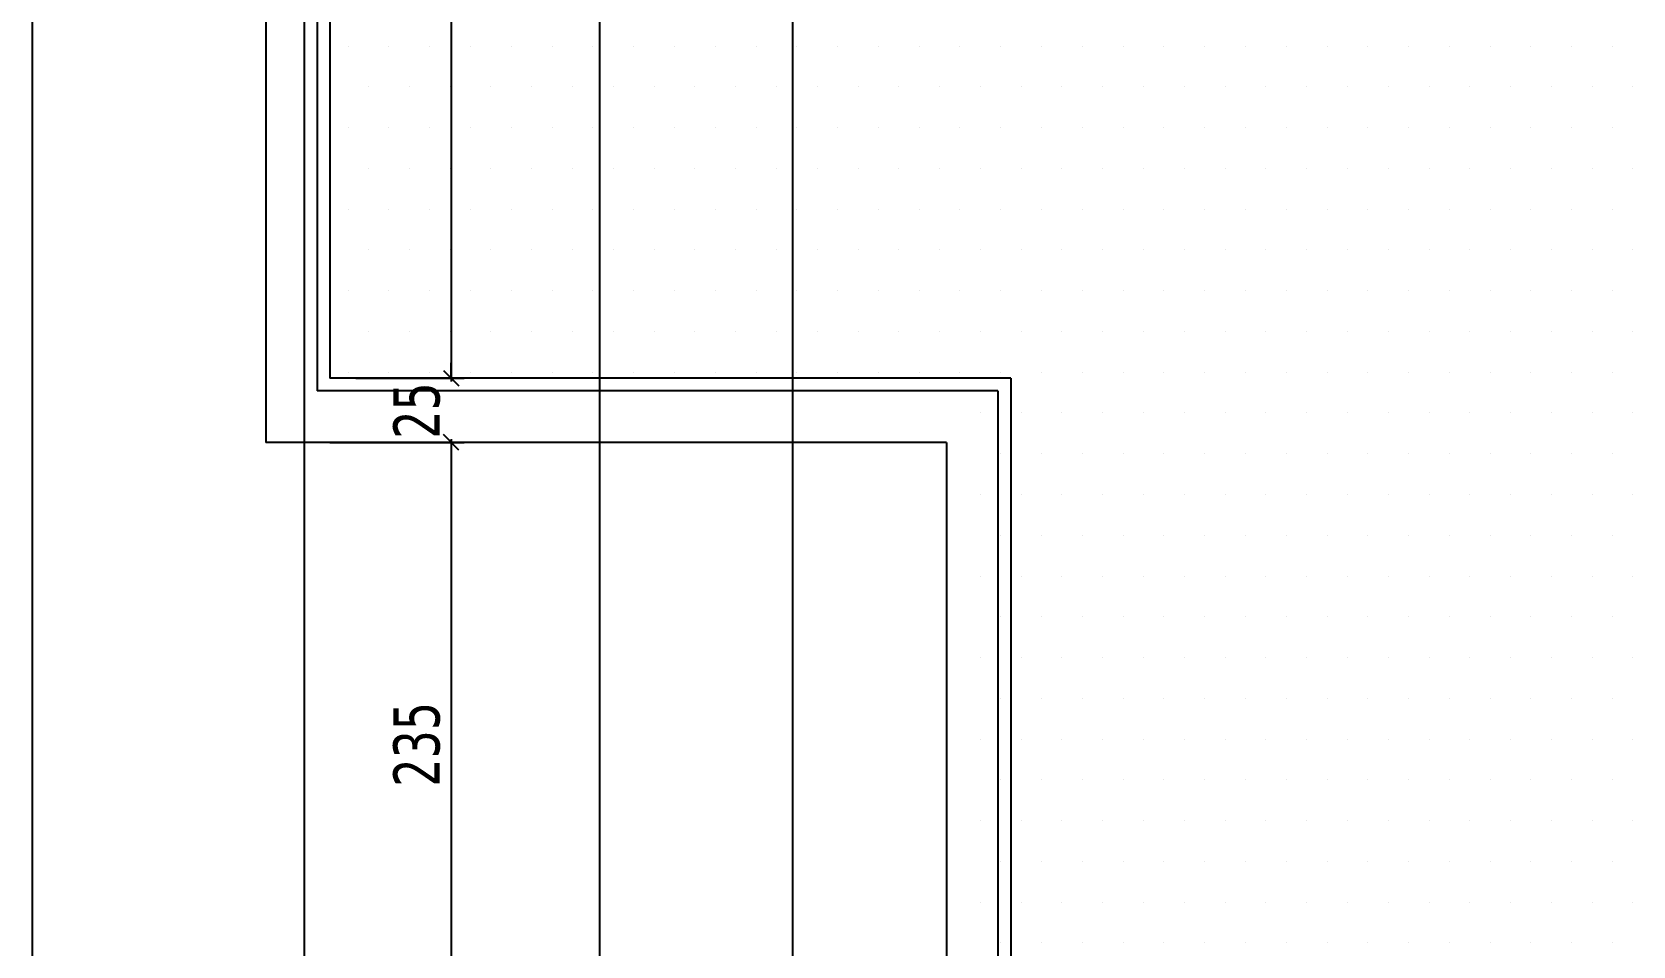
# Model space of a CAD drawing. Header units: millimetres. Extents: x 43168.9 to 43194.6, y -25545.1 to -25543.4.
# Drawn here: x 43176.4277 to 43176.5523, y -25544.0901 to -25544.019 of the extents above; entities that cross this region are included whole.
import ezdxf

# ---------------------------------------------------------------- set-up
doc = ezdxf.new("R2010")
doc.units = ezdxf.units.MM
doc.header["$LTSCALE"] = 200
doc.linetypes.add('DASHDOT', pattern=[1, 0.5, -0.25, 0, -0.25])
doc.linetypes.add('DASHDOT2', pattern=[0.5, 0.25, -0.125, 0, -0.125])
for name, color, linetype in [('aks_sgh', 5, 'DASHDOT2'), ('cam_sgh', 1, 'Continuous'), ('gor-4_sgh', 17, 'Continuous'), ('kesitcizgisi_sgh', 22, 'Continuous'), ('olcuic_sgh', 183, 'Continuous'), ('tarama-zemin_sgh', 197, 'Continuous')]:
    doc.layers.add(name, color=color, linetype=linetype)
doc.styles.add('dim', font='VERDANA.TTF', dxfattribs={"width": 0.7})

msp = doc.modelspace()

# ---------------------------------------------------------------- linework, layer by layer
at = {"color": 0, "linetype": 'ByBlock', "lineweight": -2}
for p, q in [((43176.45972, -25544.04532), (43176.46092, -25544.04652)), ((43176.45972, -25544.04532), (43176.46092, -25544.04652)), ((43176.46092, -25544.05152), (43176.45972, -25544.05032)), ((43176.46092, -25544.05152), (43176.45972, -25544.05032))]:
    msp.add_line(p, q, dxfattribs=at)
at = {"layer": 'aks_sgh'}
for p, q in [((43176.44888, -25543.74092), (43176.44888, -25544.60992)), ((43176.48688, -25543.74092), (43176.48688, -25544.60992))]:
    msp.add_line(p, q, dxfattribs=at)
at = {"layer": 'cam_sgh'}
for p, q in [((43176.45088, -25543.91391), (43176.45088, -25544.04592)), ((43176.44988, -25543.98992), (43176.44988, -25544.04692)), ((43176.50388, -25544.04592), (43176.45088, -25544.04592)), ((43176.50388, -25544.04592), (43176.50388, -25544.28092)), ((43176.50288, -25544.04692), (43176.44988, -25544.04692)), ((43176.50288, -25544.04692), (43176.50288, -25544.27992))]:
    msp.add_line(p, q, dxfattribs=at)
at = {"layer": 'gor-4_sgh'}
for p, q in [((43176.44588, -25543.98992), (43176.44588, -25544.05092)), ((43176.49888, -25544.05092), (43176.44588, -25544.05092)), ((43176.49888, -25544.05092), (43176.49888, -25544.27592))]:
    msp.add_line(p, q, dxfattribs=at)
at = {"layer": 'kesitcizgisi_sgh', "linetype": 'DASHDOT'}
msp.add_line((43176.47188, -25544.61379), (43176.47188, -25543.80816), dxfattribs=at)
at = {"layer": 'olcuic_sgh'}
for p, q in [((43176.42769, -25543.87067), (43176.42769, -25544.54617)), ((43176.46032, -25543.91366), (43176.46032, -25544.04617)), ((43176.46032, -25544.04592), (43176.46032, -25544.04472)), ((43176.45288, -25544.04592), (43176.46132, -25544.04592)), ((43176.45288, -25544.04592), (43176.46132, -25544.04592)), ((43176.45088, -25544.05092), (43176.46132, -25544.05092)), ((43176.45088, -25544.05092), (43176.46132, -25544.05092)), ((43176.46032, -25544.05067), (43176.46032, -25544.09817)), ((43176.46032, -25544.05092), (43176.46032, -25544.05212))]:
    msp.add_line(p, q, dxfattribs=at)
at = {"layer": 'tarama-zemin_sgh'}
for p, q in [((43176.4523, -25544.02005), (43176.4523, -25544.02005)), ((43176.45547, -25544.02005), (43176.45547, -25544.02005)), ((43176.45865, -25544.02005), (43176.45865, -25544.02005)), ((43176.46182, -25544.02005), (43176.46182, -25544.02005)), ((43176.465, -25544.02005), (43176.465, -25544.02005)), ((43176.46817, -25544.02005), (43176.46817, -25544.02005)), ((43176.47135, -25544.02005), (43176.47135, -25544.02005)), ((43176.47452, -25544.02005), (43176.47452, -25544.02005)), ((43176.4777, -25544.02005), (43176.4777, -25544.02005)), ((43176.48087, -25544.02005), (43176.48087, -25544.02005)), ((43176.48405, -25544.02005), (43176.48405, -25544.02005)), ((43176.48722, -25544.02005), (43176.48722, -25544.02005)), ((43176.4904, -25544.02005), (43176.4904, -25544.02005)), ((43176.49357, -25544.02005), (43176.49357, -25544.02005)), ((43176.49675, -25544.02005), (43176.49675, -25544.02005)), ((43176.49992, -25544.02005), (43176.49992, -25544.02005)), ((43176.5031, -25544.02005), (43176.5031, -25544.02005)), ((43176.50627, -25544.02005), (43176.50627, -25544.02005)), ((43176.50945, -25544.02005), (43176.50945, -25544.02005)), ((43176.51262, -25544.02005), (43176.51262, -25544.02005)), ((43176.5158, -25544.02005), (43176.5158, -25544.02005)), ((43176.51897, -25544.02005), (43176.51897, -25544.02005)), ((43176.52215, -25544.02005), (43176.52215, -25544.02005)), ((43176.52532, -25544.02005), (43176.52532, -25544.02005)), ((43176.5285, -25544.02005), (43176.5285, -25544.02005)), ((43176.53167, -25544.02005), (43176.53167, -25544.02005)), ((43176.53485, -25544.02005), (43176.53485, -25544.02005)), ((43176.53802, -25544.02005), (43176.53802, -25544.02005)), ((43176.5412, -25544.02005), (43176.5412, -25544.02005)), ((43176.54437, -25544.02005), (43176.54437, -25544.02005)), ((43176.54755, -25544.02005), (43176.54755, -25544.02005)), ((43176.55072, -25544.02005), (43176.55072, -25544.02005)), ((43176.45389, -25544.02323), (43176.45389, -25544.02323)), ((43176.45706, -25544.02323), (43176.45706, -25544.02323)), ((43176.46024, -25544.02323), (43176.46024, -25544.02323)), ((43176.46341, -25544.02323), (43176.46341, -25544.02323)), ((43176.46659, -25544.02323), (43176.46659, -25544.02323)), ((43176.46976, -25544.02323), (43176.46976, -25544.02323)), ((43176.47294, -25544.02323), (43176.47294, -25544.02323)), ((43176.47611, -25544.02323), (43176.47611, -25544.02323)), ((43176.47929, -25544.02323), (43176.47929, -25544.02323)), ((43176.48246, -25544.02323), (43176.48246, -25544.02323)), ((43176.48564, -25544.02323), (43176.48564, -25544.02323)), ((43176.48881, -25544.02323), (43176.48881, -25544.02323)), ((43176.49199, -25544.02323), (43176.49199, -25544.02323)), ((43176.49516, -25544.02323), (43176.49516, -25544.02323)), ((43176.49834, -25544.02323), (43176.49834, -25544.02323)), ((43176.50151, -25544.02323), (43176.50151, -25544.02323)), ((43176.50469, -25544.02323), (43176.50469, -25544.02323)), ((43176.50786, -25544.02323), (43176.50786, -25544.02323)), ((43176.51104, -25544.02323), (43176.51104, -25544.02323)), ((43176.51421, -25544.02323), (43176.51421, -25544.02323)), ((43176.51739, -25544.02323), (43176.51739, -25544.02323)), ((43176.52056, -25544.02323), (43176.52056, -25544.02323)), ((43176.52374, -25544.02323), (43176.52374, -25544.02323)), ((43176.52691, -25544.02323), (43176.52691, -25544.02323)), ((43176.53009, -25544.02323), (43176.53009, -25544.02323)), ((43176.53326, -25544.02323), (43176.53326, -25544.02323)), ((43176.53644, -25544.02323), (43176.53644, -25544.02323)), ((43176.53961, -25544.02323), (43176.53961, -25544.02323)), ((43176.54279, -25544.02323), (43176.54279, -25544.02323)), ((43176.54596, -25544.02323), (43176.54596, -25544.02323)), ((43176.54914, -25544.02323), (43176.54914, -25544.02323)), ((43176.55231, -25544.02323), (43176.55231, -25544.02323)), ((43176.4523, -25544.0264), (43176.4523, -25544.0264)), ((43176.45547, -25544.0264), (43176.45547, -25544.0264)), ((43176.45865, -25544.0264), (43176.45865, -25544.0264)), ((43176.46182, -25544.0264), (43176.46182, -25544.0264)), ((43176.465, -25544.0264), (43176.465, -25544.0264)), ((43176.46817, -25544.0264), (43176.46817, -25544.0264)), ((43176.47135, -25544.0264), (43176.47135, -25544.0264)), ((43176.47452, -25544.0264), (43176.47452, -25544.0264)), ((43176.4777, -25544.0264), (43176.4777, -25544.0264)), ((43176.48087, -25544.0264), (43176.48087, -25544.0264)), ((43176.48405, -25544.0264), (43176.48405, -25544.0264)), ((43176.48722, -25544.0264), (43176.48722, -25544.0264)), ((43176.4904, -25544.0264), (43176.4904, -25544.0264)), ((43176.49357, -25544.0264), (43176.49357, -25544.0264)), ((43176.49675, -25544.0264), (43176.49675, -25544.0264)), ((43176.49992, -25544.0264), (43176.49992, -25544.0264)), ((43176.5031, -25544.0264), (43176.5031, -25544.0264)), ((43176.50627, -25544.0264), (43176.50627, -25544.0264)), ((43176.50945, -25544.0264), (43176.50945, -25544.0264)), ((43176.51262, -25544.0264), (43176.51262, -25544.0264)), ((43176.5158, -25544.0264), (43176.5158, -25544.0264)), ((43176.51897, -25544.0264), (43176.51897, -25544.0264)), ((43176.52215, -25544.0264), (43176.52215, -25544.0264)), ((43176.52532, -25544.0264), (43176.52532, -25544.0264)), ((43176.5285, -25544.0264), (43176.5285, -25544.0264)), ((43176.53167, -25544.0264), (43176.53167, -25544.0264)), ((43176.53485, -25544.0264), (43176.53485, -25544.0264)), ((43176.53802, -25544.0264), (43176.53802, -25544.0264)), ((43176.5412, -25544.0264), (43176.5412, -25544.0264)), ((43176.54437, -25544.0264), (43176.54437, -25544.0264)), ((43176.54755, -25544.0264), (43176.54755, -25544.0264)), ((43176.55072, -25544.0264), (43176.55072, -25544.0264)), ((43176.45389, -25544.02958), (43176.45389, -25544.02958)), ((43176.45706, -25544.02958), (43176.45706, -25544.02958)), ((43176.46024, -25544.02958), (43176.46024, -25544.02958)), ((43176.46341, -25544.02958), (43176.46341, -25544.02958)), ((43176.46659, -25544.02958), (43176.46659, -25544.02958)), ((43176.46976, -25544.02958), (43176.46976, -25544.02958)), ((43176.47294, -25544.02958), (43176.47294, -25544.02958)), ((43176.47611, -25544.02958), (43176.47611, -25544.02958)), ((43176.47929, -25544.02958), (43176.47929, -25544.02958)), ((43176.48246, -25544.02958), (43176.48246, -25544.02958)), ((43176.48564, -25544.02958), (43176.48564, -25544.02958)), ((43176.48881, -25544.02958), (43176.48881, -25544.02958)), ((43176.49199, -25544.02958), (43176.49199, -25544.02958)), ((43176.49516, -25544.02958), (43176.49516, -25544.02958)), ((43176.49834, -25544.02958), (43176.49834, -25544.02958)), ((43176.50151, -25544.02958), (43176.50151, -25544.02958)), ((43176.50469, -25544.02958), (43176.50469, -25544.02958)), ((43176.50786, -25544.02958), (43176.50786, -25544.02958)), ((43176.51104, -25544.02958), (43176.51104, -25544.02958)), ((43176.51421, -25544.02958), (43176.51421, -25544.02958)), ((43176.51739, -25544.02958), (43176.51739, -25544.02958)), ((43176.52056, -25544.02958), (43176.52056, -25544.02958)), ((43176.52374, -25544.02958), (43176.52374, -25544.02958)), ((43176.52691, -25544.02958), (43176.52691, -25544.02958)), ((43176.53009, -25544.02958), (43176.53009, -25544.02958)), ((43176.53326, -25544.02958), (43176.53326, -25544.02958)), ((43176.53644, -25544.02958), (43176.53644, -25544.02958)), ((43176.53961, -25544.02958), (43176.53961, -25544.02958)), ((43176.54279, -25544.02958), (43176.54279, -25544.02958)), ((43176.54596, -25544.02958), (43176.54596, -25544.02958)), ((43176.54914, -25544.02958), (43176.54914, -25544.02958)), ((43176.55231, -25544.02958), (43176.55231, -25544.02958)), ((43176.4523, -25544.03275), (43176.4523, -25544.03275)), ((43176.45547, -25544.03275), (43176.45547, -25544.03275)), ((43176.45865, -25544.03275), (43176.45865, -25544.03275)), ((43176.46182, -25544.03275), (43176.46182, -25544.03275)), ((43176.465, -25544.03275), (43176.465, -25544.03275)), ((43176.46817, -25544.03275), (43176.46817, -25544.03275)), ((43176.47135, -25544.03275), (43176.47135, -25544.03275)), ((43176.47452, -25544.03275), (43176.47452, -25544.03275)), ((43176.4777, -25544.03275), (43176.4777, -25544.03275)), ((43176.48087, -25544.03275), (43176.48087, -25544.03275)), ((43176.48405, -25544.03275), (43176.48405, -25544.03275)), ((43176.48722, -25544.03275), (43176.48722, -25544.03275)), ((43176.4904, -25544.03275), (43176.4904, -25544.03275)), ((43176.49357, -25544.03275), (43176.49357, -25544.03275)), ((43176.49675, -25544.03275), (43176.49675, -25544.03275)), ((43176.49992, -25544.03275), (43176.49992, -25544.03275)), ((43176.5031, -25544.03275), (43176.5031, -25544.03275)), ((43176.50627, -25544.03275), (43176.50627, -25544.03275)), ((43176.50945, -25544.03275), (43176.50945, -25544.03275)), ((43176.51262, -25544.03275), (43176.51262, -25544.03275)), ((43176.5158, -25544.03275), (43176.5158, -25544.03275)), ((43176.51897, -25544.03275), (43176.51897, -25544.03275)), ((43176.52215, -25544.03275), (43176.52215, -25544.03275)), ((43176.52532, -25544.03275), (43176.52532, -25544.03275)), ((43176.5285, -25544.03275), (43176.5285, -25544.03275)), ((43176.53167, -25544.03275), (43176.53167, -25544.03275)), ((43176.53485, -25544.03275), (43176.53485, -25544.03275)), ((43176.53802, -25544.03275), (43176.53802, -25544.03275)), ((43176.5412, -25544.03275), (43176.5412, -25544.03275)), ((43176.54437, -25544.03275), (43176.54437, -25544.03275)), ((43176.54755, -25544.03275), (43176.54755, -25544.03275)), ((43176.55072, -25544.03275), (43176.55072, -25544.03275)), ((43176.45389, -25544.03593), (43176.45389, -25544.03593)), ((43176.45706, -25544.03593), (43176.45706, -25544.03593)), ((43176.46024, -25544.03593), (43176.46024, -25544.03593)), ((43176.46341, -25544.03593), (43176.46341, -25544.03593)), ((43176.46659, -25544.03593), (43176.46659, -25544.03593)), ((43176.46976, -25544.03593), (43176.46976, -25544.03593)), ((43176.47294, -25544.03593), (43176.47294, -25544.03593)), ((43176.47611, -25544.03593), (43176.47611, -25544.03593)), ((43176.47929, -25544.03593), (43176.47929, -25544.03593)), ((43176.48246, -25544.03593), (43176.48246, -25544.03593)), ((43176.48564, -25544.03593), (43176.48564, -25544.03593)), ((43176.48881, -25544.03593), (43176.48881, -25544.03593)), ((43176.49199, -25544.03593), (43176.49199, -25544.03593)), ((43176.49516, -25544.03593), (43176.49516, -25544.03593)), ((43176.49834, -25544.03593), (43176.49834, -25544.03593)), ((43176.50151, -25544.03593), (43176.50151, -25544.03593)), ((43176.50469, -25544.03593), (43176.50469, -25544.03593)), ((43176.50786, -25544.03593), (43176.50786, -25544.03593)), ((43176.51104, -25544.03593), (43176.51104, -25544.03593)), ((43176.51421, -25544.03593), (43176.51421, -25544.03593)), ((43176.51739, -25544.03593), (43176.51739, -25544.03593)), ((43176.52056, -25544.03593), (43176.52056, -25544.03593)), ((43176.52374, -25544.03593), (43176.52374, -25544.03593)), ((43176.52691, -25544.03593), (43176.52691, -25544.03593)), ((43176.53009, -25544.03593), (43176.53009, -25544.03593)), ((43176.53326, -25544.03593), (43176.53326, -25544.03593)), ((43176.53644, -25544.03593), (43176.53644, -25544.03593)), ((43176.53961, -25544.03593), (43176.53961, -25544.03593)), ((43176.54279, -25544.03593), (43176.54279, -25544.03593)), ((43176.54596, -25544.03593), (43176.54596, -25544.03593)), ((43176.54914, -25544.03593), (43176.54914, -25544.03593)), ((43176.55231, -25544.03593), (43176.55231, -25544.03593)), ((43176.4523, -25544.0391), (43176.4523, -25544.0391)), ((43176.45547, -25544.0391), (43176.45547, -25544.0391)), ((43176.45865, -25544.0391), (43176.45865, -25544.0391)), ((43176.46182, -25544.0391), (43176.46182, -25544.0391)), ((43176.465, -25544.0391), (43176.465, -25544.0391)), ((43176.46817, -25544.0391), (43176.46817, -25544.0391)), ((43176.47135, -25544.0391), (43176.47135, -25544.0391)), ((43176.47452, -25544.0391), (43176.47452, -25544.0391)), ((43176.4777, -25544.0391), (43176.4777, -25544.0391)), ((43176.48087, -25544.0391), (43176.48087, -25544.0391)), ((43176.48405, -25544.0391), (43176.48405, -25544.0391)), ((43176.48722, -25544.0391), (43176.48722, -25544.0391)), ((43176.4904, -25544.0391), (43176.4904, -25544.0391)), ((43176.49357, -25544.0391), (43176.49357, -25544.0391)), ((43176.49675, -25544.0391), (43176.49675, -25544.0391)), ((43176.49992, -25544.0391), (43176.49992, -25544.0391)), ((43176.5031, -25544.0391), (43176.5031, -25544.0391)), ((43176.50627, -25544.0391), (43176.50627, -25544.0391)), ((43176.50945, -25544.0391), (43176.50945, -25544.0391)), ((43176.51262, -25544.0391), (43176.51262, -25544.0391)), ((43176.5158, -25544.0391), (43176.5158, -25544.0391)), ((43176.51897, -25544.0391), (43176.51897, -25544.0391)), ((43176.52215, -25544.0391), (43176.52215, -25544.0391)), ((43176.52532, -25544.0391), (43176.52532, -25544.0391)), ((43176.5285, -25544.0391), (43176.5285, -25544.0391)), ((43176.53167, -25544.0391), (43176.53167, -25544.0391)), ((43176.53485, -25544.0391), (43176.53485, -25544.0391)), ((43176.53802, -25544.0391), (43176.53802, -25544.0391)), ((43176.5412, -25544.0391), (43176.5412, -25544.0391)), ((43176.54437, -25544.0391), (43176.54437, -25544.0391)), ((43176.54755, -25544.0391), (43176.54755, -25544.0391)), ((43176.55072, -25544.0391), (43176.55072, -25544.0391)), ((43176.45389, -25544.04228), (43176.45389, -25544.04228)), ((43176.45706, -25544.04228), (43176.45706, -25544.04228)), ((43176.46024, -25544.04228), (43176.46024, -25544.04228)), ((43176.46341, -25544.04228), (43176.46341, -25544.04228)), ((43176.46659, -25544.04228), (43176.46659, -25544.04228)), ((43176.46976, -25544.04228), (43176.46976, -25544.04228)), ((43176.47294, -25544.04228), (43176.47294, -25544.04228)), ((43176.47611, -25544.04228), (43176.47611, -25544.04228)), ((43176.47929, -25544.04228), (43176.47929, -25544.04228)), ((43176.48246, -25544.04228), (43176.48246, -25544.04228)), ((43176.48564, -25544.04228), (43176.48564, -25544.04228)), ((43176.48881, -25544.04228), (43176.48881, -25544.04228)), ((43176.49199, -25544.04228), (43176.49199, -25544.04228)), ((43176.49516, -25544.04228), (43176.49516, -25544.04228)), ((43176.49834, -25544.04228), (43176.49834, -25544.04228)), ((43176.50151, -25544.04228), (43176.50151, -25544.04228)), ((43176.50469, -25544.04228), (43176.50469, -25544.04228)), ((43176.50786, -25544.04228), (43176.50786, -25544.04228)), ((43176.51104, -25544.04228), (43176.51104, -25544.04228)), ((43176.51421, -25544.04228), (43176.51421, -25544.04228)), ((43176.51739, -25544.04228), (43176.51739, -25544.04228)), ((43176.52056, -25544.04228), (43176.52056, -25544.04228)), ((43176.52374, -25544.04228), (43176.52374, -25544.04228)), ((43176.52691, -25544.04228), (43176.52691, -25544.04228)), ((43176.53009, -25544.04228), (43176.53009, -25544.04228)), ((43176.53326, -25544.04228), (43176.53326, -25544.04228)), ((43176.53644, -25544.04228), (43176.53644, -25544.04228)), ((43176.53961, -25544.04228), (43176.53961, -25544.04228)), ((43176.54279, -25544.04228), (43176.54279, -25544.04228)), ((43176.54596, -25544.04228), (43176.54596, -25544.04228)), ((43176.54914, -25544.04228), (43176.54914, -25544.04228)), ((43176.55231, -25544.04228), (43176.55231, -25544.04228)), ((43176.4523, -25544.04545), (43176.4523, -25544.04545)), ((43176.45547, -25544.04545), (43176.45547, -25544.04545)), ((43176.45865, -25544.04545), (43176.45865, -25544.04545)), ((43176.46182, -25544.04545), (43176.46182, -25544.04545)), ((43176.465, -25544.04545), (43176.465, -25544.04545)), ((43176.46817, -25544.04545), (43176.46817, -25544.04545)), ((43176.47135, -25544.04545), (43176.47135, -25544.04545)), ((43176.47452, -25544.04545), (43176.47452, -25544.04545)), ((43176.4777, -25544.04545), (43176.4777, -25544.04545)), ((43176.48087, -25544.04545), (43176.48087, -25544.04545)), ((43176.48405, -25544.04545), (43176.48405, -25544.04545)), ((43176.48722, -25544.04545), (43176.48722, -25544.04545)), ((43176.4904, -25544.04545), (43176.4904, -25544.04545)), ((43176.49357, -25544.04545), (43176.49357, -25544.04545)), ((43176.49675, -25544.04545), (43176.49675, -25544.04545)), ((43176.49992, -25544.04545), (43176.49992, -25544.04545)), ((43176.5031, -25544.04545), (43176.5031, -25544.04545)), ((43176.50627, -25544.04545), (43176.50627, -25544.04545)), ((43176.50945, -25544.04545), (43176.50945, -25544.04545)), ((43176.51262, -25544.04545), (43176.51262, -25544.04545)), ((43176.5158, -25544.04545), (43176.5158, -25544.04545)), ((43176.51897, -25544.04545), (43176.51897, -25544.04545)), ((43176.52215, -25544.04545), (43176.52215, -25544.04545)), ((43176.52532, -25544.04545), (43176.52532, -25544.04545)), ((43176.5285, -25544.04545), (43176.5285, -25544.04545)), ((43176.53167, -25544.04545), (43176.53167, -25544.04545)), ((43176.53485, -25544.04545), (43176.53485, -25544.04545)), ((43176.53802, -25544.04545), (43176.53802, -25544.04545)), ((43176.5412, -25544.04545), (43176.5412, -25544.04545)), ((43176.54437, -25544.04545), (43176.54437, -25544.04545)), ((43176.54755, -25544.04545), (43176.54755, -25544.04545)), ((43176.55072, -25544.04545), (43176.55072, -25544.04545)), ((43176.50151, -25544.04863), (43176.50151, -25544.04863)), ((43176.50469, -25544.04863), (43176.50469, -25544.04863)), ((43176.50786, -25544.04863), (43176.50786, -25544.04863)), ((43176.51104, -25544.04863), (43176.51104, -25544.04863)), ((43176.51421, -25544.04863), (43176.51421, -25544.04863)), ((43176.51739, -25544.04863), (43176.51739, -25544.04863)), ((43176.52056, -25544.04863), (43176.52056, -25544.04863)), ((43176.52374, -25544.04863), (43176.52374, -25544.04863)), ((43176.52691, -25544.04863), (43176.52691, -25544.04863)), ((43176.53009, -25544.04863), (43176.53009, -25544.04863)), ((43176.53326, -25544.04863), (43176.53326, -25544.04863)), ((43176.53644, -25544.04863), (43176.53644, -25544.04863)), ((43176.53961, -25544.04863), (43176.53961, -25544.04863)), ((43176.54279, -25544.04863), (43176.54279, -25544.04863)), ((43176.54596, -25544.04863), (43176.54596, -25544.04863)), ((43176.54914, -25544.04863), (43176.54914, -25544.04863)), ((43176.55231, -25544.04863), (43176.55231, -25544.04863)), ((43176.5031, -25544.0518), (43176.5031, -25544.0518)), ((43176.50627, -25544.0518), (43176.50627, -25544.0518)), ((43176.50945, -25544.0518), (43176.50945, -25544.0518)), ((43176.51262, -25544.0518), (43176.51262, -25544.0518)), ((43176.5158, -25544.0518), (43176.5158, -25544.0518)), ((43176.51897, -25544.0518), (43176.51897, -25544.0518)), ((43176.52215, -25544.0518), (43176.52215, -25544.0518)), ((43176.52532, -25544.0518), (43176.52532, -25544.0518)), ((43176.5285, -25544.0518), (43176.5285, -25544.0518)), ((43176.53167, -25544.0518), (43176.53167, -25544.0518)), ((43176.53485, -25544.0518), (43176.53485, -25544.0518)), ((43176.53802, -25544.0518), (43176.53802, -25544.0518)), ((43176.5412, -25544.0518), (43176.5412, -25544.0518)), ((43176.54437, -25544.0518), (43176.54437, -25544.0518)), ((43176.54755, -25544.0518), (43176.54755, -25544.0518)), ((43176.55072, -25544.0518), (43176.55072, -25544.0518)), ((43176.50151, -25544.05498), (43176.50151, -25544.05498)), ((43176.50469, -25544.05498), (43176.50469, -25544.05498)), ((43176.50786, -25544.05498), (43176.50786, -25544.05498)), ((43176.51104, -25544.05498), (43176.51104, -25544.05498)), ((43176.51421, -25544.05498), (43176.51421, -25544.05498)), ((43176.51739, -25544.05498), (43176.51739, -25544.05498)), ((43176.52056, -25544.05498), (43176.52056, -25544.05498)), ((43176.52374, -25544.05498), (43176.52374, -25544.05498)), ((43176.52691, -25544.05498), (43176.52691, -25544.05498)), ((43176.53009, -25544.05498), (43176.53009, -25544.05498)), ((43176.53326, -25544.05498), (43176.53326, -25544.05498)), ((43176.53644, -25544.05498), (43176.53644, -25544.05498)), ((43176.53961, -25544.05498), (43176.53961, -25544.05498)), ((43176.54279, -25544.05498), (43176.54279, -25544.05498)), ((43176.54596, -25544.05498), (43176.54596, -25544.05498)), ((43176.54914, -25544.05498), (43176.54914, -25544.05498)), ((43176.55231, -25544.05498), (43176.55231, -25544.05498)), ((43176.5031, -25544.05815), (43176.5031, -25544.05815)), ((43176.50627, -25544.05815), (43176.50627, -25544.05815)), ((43176.50945, -25544.05815), (43176.50945, -25544.05815)), ((43176.51262, -25544.05815), (43176.51262, -25544.05815)), ((43176.5158, -25544.05815), (43176.5158, -25544.05815)), ((43176.51897, -25544.05815), (43176.51897, -25544.05815)), ((43176.52215, -25544.05815), (43176.52215, -25544.05815)), ((43176.52532, -25544.05815), (43176.52532, -25544.05815)), ((43176.5285, -25544.05815), (43176.5285, -25544.05815)), ((43176.53167, -25544.05815), (43176.53167, -25544.05815)), ((43176.53485, -25544.05815), (43176.53485, -25544.05815)), ((43176.53802, -25544.05815), (43176.53802, -25544.05815)), ((43176.5412, -25544.05815), (43176.5412, -25544.05815)), ((43176.54437, -25544.05815), (43176.54437, -25544.05815)), ((43176.54755, -25544.05815), (43176.54755, -25544.05815)), ((43176.55072, -25544.05815), (43176.55072, -25544.05815)), ((43176.50151, -25544.06133), (43176.50151, -25544.06133)), ((43176.50469, -25544.06133), (43176.50469, -25544.06133)), ((43176.50786, -25544.06133), (43176.50786, -25544.06133)), ((43176.51104, -25544.06133), (43176.51104, -25544.06133)), ((43176.51421, -25544.06133), (43176.51421, -25544.06133)), ((43176.51739, -25544.06133), (43176.51739, -25544.06133)), ((43176.52056, -25544.06133), (43176.52056, -25544.06133)), ((43176.52374, -25544.06133), (43176.52374, -25544.06133)), ((43176.52691, -25544.06133), (43176.52691, -25544.06133)), ((43176.53009, -25544.06133), (43176.53009, -25544.06133)), ((43176.53326, -25544.06133), (43176.53326, -25544.06133)), ((43176.53644, -25544.06133), (43176.53644, -25544.06133)), ((43176.53961, -25544.06133), (43176.53961, -25544.06133)), ((43176.54279, -25544.06133), (43176.54279, -25544.06133)), ((43176.54596, -25544.06133), (43176.54596, -25544.06133)), ((43176.54914, -25544.06133), (43176.54914, -25544.06133)), ((43176.55231, -25544.06133), (43176.55231, -25544.06133)), ((43176.5031, -25544.0645), (43176.5031, -25544.0645)), ((43176.50627, -25544.0645), (43176.50627, -25544.0645)), ((43176.50945, -25544.0645), (43176.50945, -25544.0645)), ((43176.51262, -25544.0645), (43176.51262, -25544.0645)), ((43176.5158, -25544.0645), (43176.5158, -25544.0645)), ((43176.51897, -25544.0645), (43176.51897, -25544.0645)), ((43176.52215, -25544.0645), (43176.52215, -25544.0645)), ((43176.52532, -25544.0645), (43176.52532, -25544.0645)), ((43176.5285, -25544.0645), (43176.5285, -25544.0645)), ((43176.53167, -25544.0645), (43176.53167, -25544.0645)), ((43176.53485, -25544.0645), (43176.53485, -25544.0645)), ((43176.53802, -25544.0645), (43176.53802, -25544.0645)), ((43176.5412, -25544.0645), (43176.5412, -25544.0645)), ((43176.54437, -25544.0645), (43176.54437, -25544.0645)), ((43176.54755, -25544.0645), (43176.54755, -25544.0645)), ((43176.55072, -25544.0645), (43176.55072, -25544.0645)), ((43176.50151, -25544.06768), (43176.50151, -25544.06768)), ((43176.50469, -25544.06768), (43176.50469, -25544.06768)), ((43176.50786, -25544.06768), (43176.50786, -25544.06768)), ((43176.51104, -25544.06768), (43176.51104, -25544.06768)), ((43176.51421, -25544.06768), (43176.51421, -25544.06768)), ((43176.51739, -25544.06768), (43176.51739, -25544.06768)), ((43176.52056, -25544.06768), (43176.52056, -25544.06768)), ((43176.52374, -25544.06768), (43176.52374, -25544.06768)), ((43176.52691, -25544.06768), (43176.52691, -25544.06768)), ((43176.53009, -25544.06768), (43176.53009, -25544.06768)), ((43176.53326, -25544.06768), (43176.53326, -25544.06768)), ((43176.53644, -25544.06768), (43176.53644, -25544.06768)), ((43176.53961, -25544.06768), (43176.53961, -25544.06768)), ((43176.54279, -25544.06768), (43176.54279, -25544.06768)), ((43176.54596, -25544.06768), (43176.54596, -25544.06768)), ((43176.54914, -25544.06768), (43176.54914, -25544.06768)), ((43176.55231, -25544.06768), (43176.55231, -25544.06768)), ((43176.5031, -25544.07085), (43176.5031, -25544.07085)), ((43176.50627, -25544.07085), (43176.50627, -25544.07085)), ((43176.50945, -25544.07085), (43176.50945, -25544.07085)), ((43176.51262, -25544.07085), (43176.51262, -25544.07085)), ((43176.5158, -25544.07085), (43176.5158, -25544.07085)), ((43176.51897, -25544.07085), (43176.51897, -25544.07085)), ((43176.52215, -25544.07085), (43176.52215, -25544.07085)), ((43176.52532, -25544.07085), (43176.52532, -25544.07085)), ((43176.5285, -25544.07085), (43176.5285, -25544.07085)), ((43176.53167, -25544.07085), (43176.53167, -25544.07085)), ((43176.53485, -25544.07085), (43176.53485, -25544.07085)), ((43176.53802, -25544.07085), (43176.53802, -25544.07085)), ((43176.5412, -25544.07085), (43176.5412, -25544.07085)), ((43176.54437, -25544.07085), (43176.54437, -25544.07085)), ((43176.54755, -25544.07085), (43176.54755, -25544.07085)), ((43176.55072, -25544.07085), (43176.55072, -25544.07085)), ((43176.50151, -25544.07403), (43176.50151, -25544.07403)), ((43176.50469, -25544.07403), (43176.50469, -25544.07403)), ((43176.50786, -25544.07403), (43176.50786, -25544.07403)), ((43176.51104, -25544.07403), (43176.51104, -25544.07403)), ((43176.51421, -25544.07403), (43176.51421, -25544.07403)), ((43176.51739, -25544.07403), (43176.51739, -25544.07403)), ((43176.52056, -25544.07403), (43176.52056, -25544.07403)), ((43176.52374, -25544.07403), (43176.52374, -25544.07403)), ((43176.52691, -25544.07403), (43176.52691, -25544.07403)), ((43176.53009, -25544.07403), (43176.53009, -25544.07403)), ((43176.53326, -25544.07403), (43176.53326, -25544.07403)), ((43176.53644, -25544.07403), (43176.53644, -25544.07403)), ((43176.53961, -25544.07403), (43176.53961, -25544.07403)), ((43176.54279, -25544.07403), (43176.54279, -25544.07403)), ((43176.54596, -25544.07403), (43176.54596, -25544.07403)), ((43176.54914, -25544.07403), (43176.54914, -25544.07403)), ((43176.55231, -25544.07403), (43176.55231, -25544.07403)), ((43176.5031, -25544.0772), (43176.5031, -25544.0772)), ((43176.50627, -25544.0772), (43176.50627, -25544.0772)), ((43176.50945, -25544.0772), (43176.50945, -25544.0772)), ((43176.51262, -25544.0772), (43176.51262, -25544.0772)), ((43176.5158, -25544.0772), (43176.5158, -25544.0772)), ((43176.51897, -25544.0772), (43176.51897, -25544.0772)), ((43176.52215, -25544.0772), (43176.52215, -25544.0772)), ((43176.52532, -25544.0772), (43176.52532, -25544.0772)), ((43176.5285, -25544.0772), (43176.5285, -25544.0772)), ((43176.53167, -25544.0772), (43176.53167, -25544.0772)), ((43176.53485, -25544.0772), (43176.53485, -25544.0772)), ((43176.53802, -25544.0772), (43176.53802, -25544.0772)), ((43176.5412, -25544.0772), (43176.5412, -25544.0772)), ((43176.54437, -25544.0772), (43176.54437, -25544.0772)), ((43176.54755, -25544.0772), (43176.54755, -25544.0772)), ((43176.55072, -25544.0772), (43176.55072, -25544.0772)), ((43176.50151, -25544.08038), (43176.50151, -25544.08038)), ((43176.50469, -25544.08038), (43176.50469, -25544.08038)), ((43176.50786, -25544.08038), (43176.50786, -25544.08038)), ((43176.51104, -25544.08038), (43176.51104, -25544.08038)), ((43176.51421, -25544.08038), (43176.51421, -25544.08038)), ((43176.51739, -25544.08038), (43176.51739, -25544.08038)), ((43176.52056, -25544.08038), (43176.52056, -25544.08038)), ((43176.52374, -25544.08038), (43176.52374, -25544.08038)), ((43176.52691, -25544.08038), (43176.52691, -25544.08038)), ((43176.53009, -25544.08038), (43176.53009, -25544.08038)), ((43176.53326, -25544.08038), (43176.53326, -25544.08038)), ((43176.53644, -25544.08038), (43176.53644, -25544.08038)), ((43176.53961, -25544.08038), (43176.53961, -25544.08038)), ((43176.54279, -25544.08038), (43176.54279, -25544.08038)), ((43176.54596, -25544.08038), (43176.54596, -25544.08038)), ((43176.54914, -25544.08038), (43176.54914, -25544.08038)), ((43176.55231, -25544.08038), (43176.55231, -25544.08038)), ((43176.5031, -25544.08355), (43176.5031, -25544.08355)), ((43176.50627, -25544.08355), (43176.50627, -25544.08355)), ((43176.50945, -25544.08355), (43176.50945, -25544.08355)), ((43176.51262, -25544.08355), (43176.51262, -25544.08355)), ((43176.5158, -25544.08355), (43176.5158, -25544.08355)), ((43176.51897, -25544.08355), (43176.51897, -25544.08355)), ((43176.52215, -25544.08355), (43176.52215, -25544.08355)), ((43176.52532, -25544.08355), (43176.52532, -25544.08355)), ((43176.5285, -25544.08355), (43176.5285, -25544.08355)), ((43176.53167, -25544.08355), (43176.53167, -25544.08355)), ((43176.53485, -25544.08355), (43176.53485, -25544.08355)), ((43176.53802, -25544.08355), (43176.53802, -25544.08355)), ((43176.5412, -25544.08355), (43176.5412, -25544.08355)), ((43176.54437, -25544.08355), (43176.54437, -25544.08355)), ((43176.54755, -25544.08355), (43176.54755, -25544.08355)), ((43176.55072, -25544.08355), (43176.55072, -25544.08355)), ((43176.50151, -25544.08673), (43176.50151, -25544.08673)), ((43176.50469, -25544.08673), (43176.50469, -25544.08673)), ((43176.50786, -25544.08673), (43176.50786, -25544.08673)), ((43176.51104, -25544.08673), (43176.51104, -25544.08673)), ((43176.51421, -25544.08673), (43176.51421, -25544.08673)), ((43176.51739, -25544.08673), (43176.51739, -25544.08673)), ((43176.52056, -25544.08673), (43176.52056, -25544.08673)), ((43176.52374, -25544.08673), (43176.52374, -25544.08673)), ((43176.52691, -25544.08673), (43176.52691, -25544.08673)), ((43176.53009, -25544.08673), (43176.53009, -25544.08673)), ((43176.53326, -25544.08673), (43176.53326, -25544.08673)), ((43176.53644, -25544.08673), (43176.53644, -25544.08673)), ((43176.53961, -25544.08673), (43176.53961, -25544.08673)), ((43176.54279, -25544.08673), (43176.54279, -25544.08673)), ((43176.54596, -25544.08673), (43176.54596, -25544.08673)), ((43176.54914, -25544.08673), (43176.54914, -25544.08673)), ((43176.55231, -25544.08673), (43176.55231, -25544.08673)), ((43176.5031, -25544.0899), (43176.5031, -25544.0899)), ((43176.50627, -25544.0899), (43176.50627, -25544.0899)), ((43176.50945, -25544.0899), (43176.50945, -25544.0899)), ((43176.51262, -25544.0899), (43176.51262, -25544.0899)), ((43176.5158, -25544.0899), (43176.5158, -25544.0899)), ((43176.51897, -25544.0899), (43176.51897, -25544.0899)), ((43176.52215, -25544.0899), (43176.52215, -25544.0899)), ((43176.52532, -25544.0899), (43176.52532, -25544.0899)), ((43176.5285, -25544.0899), (43176.5285, -25544.0899)), ((43176.53167, -25544.0899), (43176.53167, -25544.0899)), ((43176.53485, -25544.0899), (43176.53485, -25544.0899)), ((43176.53802, -25544.0899), (43176.53802, -25544.0899)), ((43176.5412, -25544.0899), (43176.5412, -25544.0899)), ((43176.54437, -25544.0899), (43176.54437, -25544.0899)), ((43176.54755, -25544.0899), (43176.54755, -25544.0899)), ((43176.55072, -25544.0899), (43176.55072, -25544.0899))]:
    msp.add_line(p, q, dxfattribs=at)

# ---------------------------------------------------------------- texts
at = {"layer": 'olcuic_sgh', "color": 2, "style": 'dim', "width": 0.7}
for s, p in [('25', (43176.45941, -25544.05064)), ('235', (43176.45941, -25544.07774))]:
    msp.add_text(s, height=0.0036, rotation=90, dxfattribs=at).set_placement(p)

doc.saveas('drawing.dxf')
